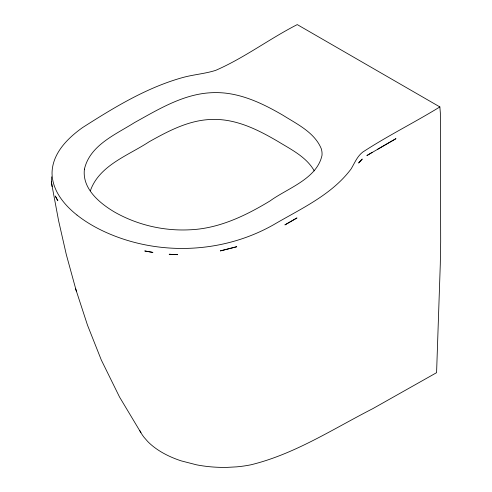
<?xml version="1.0" encoding="UTF-8"?>
<svg xmlns="http://www.w3.org/2000/svg" width="492" height="492" viewBox="0 0 492 492"><rect width="100%" height="100%" fill="white"/><g stroke="black" fill="none" stroke-linecap="round" stroke-linejoin="round"><path stroke-width="0.74" d="M51.389 176.831L51.586 183.344L58.616 220.81L66.309 254.579L76.346 291.159M90.344 190.816C99.261 165.25 128.301 155.527 149.131 141.776C168.602 130.878 189.377 119.839 212.243 119.433A46.051 26.58 0 0 1 223.251 119.907C242.968 122.207 260.969 131.499 277.875 141.395C291.061 149.488 306.375 156.874 314.259 170.878M372.087 152.434L366.866 155.558L395.974 138.652L377.389 149.408M139.66 430.328A86.383 49.87 0 0 0 143.996 437.247L147.723 441.521A88.714 51.217 0 0 0 181.296 460.899L196.566 464.829A86.272 49.809 0 0 0 227.218 467.375L236.59 466.859A79.507 45.904 0 0 0 250.895 464.799C294.745 454.134 333.066 428.932 372.862 408.618L436.582 372.678L440.291 264.272L440.678 241.775L440.358 113.037L439.86 106.93C414.504 122.539 387.628 135.804 362.721 152.108C357.192 156.382 354.591 163.092 351.128 168.916C331.639 195.041 300.71 208.762 273.281 224.918C224.001 252.734 162.126 255.994 110.023 234.124A149.371 86.235 0 0 1 77.023 215.078M439.86 106.93L297.26 24.6C269.524 38.745 244.253 57.964 215.656 70.374C204.906 73.794 193.528 74.538 182.667 77.551C146.468 87.644 114.003 107.527 82.564 127.576C67.607 138.215 52.361 153.387 52.035 172.993C52.127 190.293 64.021 204.77 76.943 215.029M140.927 432.702L119.538 397.026L101.327 360.046L87.471 325.101L75.54 288.509M51.432 181.788L52.134 186.653M84.427 169.143C81.924 188.75 99.808 203.374 114.857 212.237C137.422 224.973 163.633 231.099 189.5 229.807C218.676 228.755 245.551 215.76 270.083 200.914C287.42 188.264 316.885 178.928 321.996 155.404A50.885 29.379 0 0 0 321.233 148.602C314.431 132.33 297.033 124.113 282.9 115.22C265.04 104.821 245.877 95.374 225.078 93.086A50.885 29.379 0 0 0 213.294 92.644C184.445 93.345 158.977 109.052 134.47 122.619C115.608 134.544 89.931 145.165 84.427 169.143M359.381 162.059L358.643 163.024L362.26 159.057L359.381 162.059M296.885 217.993L285.016 224.838L296.885 217.993M236.72 246.738L220.428 250.883L236.72 246.738M177.667 254.665L169.248 254.266L177.667 254.665M152.815 252.402L144.876 250.988L152.815 252.402M57.792 200.711L55.344 196.13L57.792 200.711"/></g></svg>
